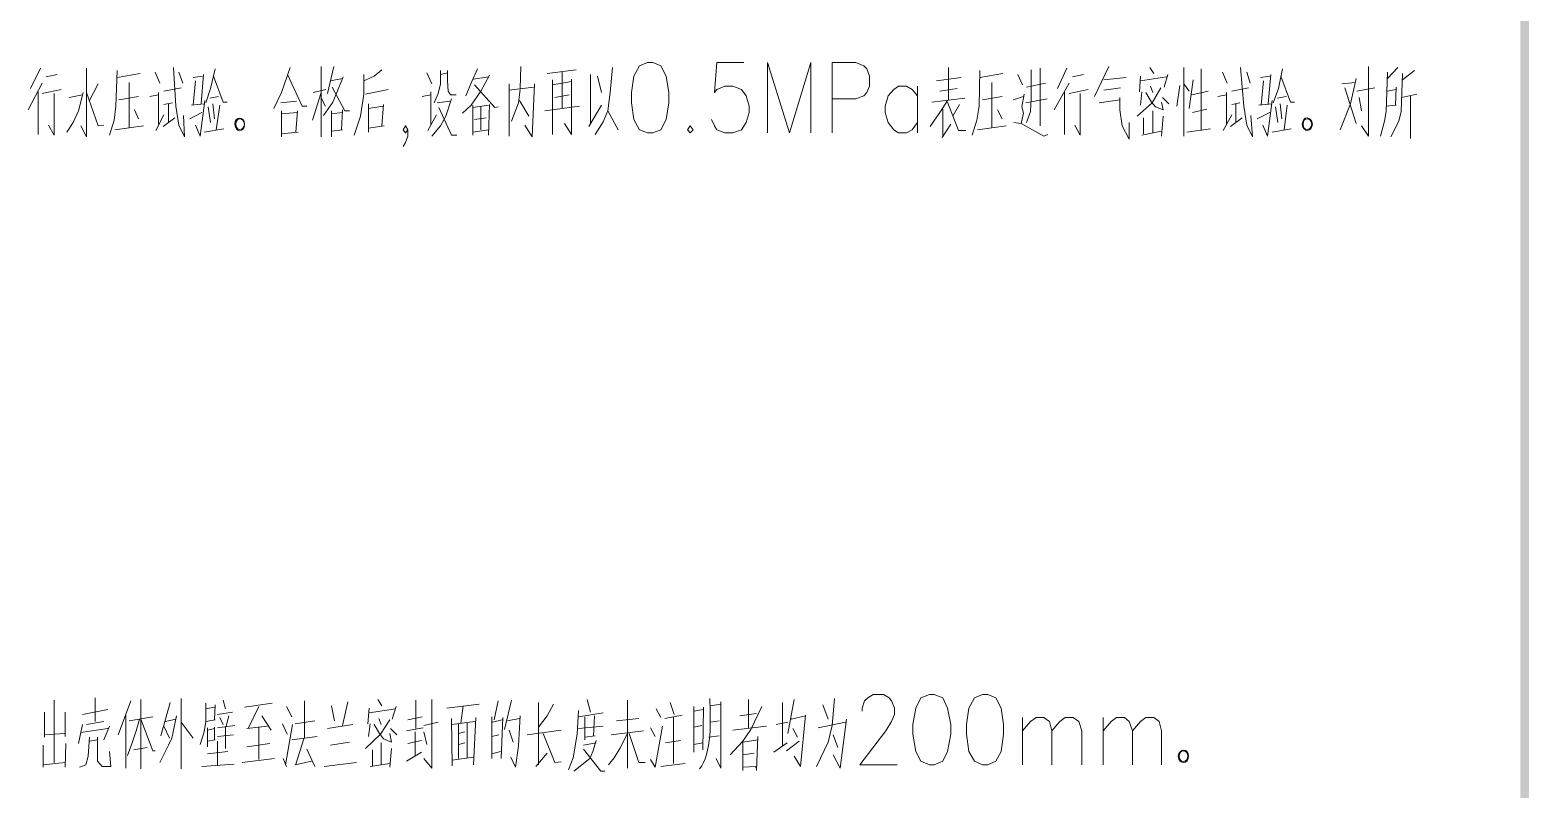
# Model space of a CAD drawing. Header units: millimetres. Extents: x 0 to 1648, y 27 to 2331.
# Drawn here: x 1306 to 1647.5, y 1807.2 to 1980.1 of the extents above; entities that cross this region are included whole.
import ezdxf

# ---------------------------------------------------------------- set-up
doc = ezdxf.new("R2010")
doc.units = ezdxf.units.MM
doc.layers.add('1', color=7, linetype='Continuous')

msp = doc.modelspace()

# ---------------------------------------------------------------- hatches: boundary and pattern name
h = msp.add_hatch(color=0)
h.dxf.hatch_style = 2
h.paths.add_polyline_path([(1647.54, 2331.231732), (1645.56, 2329.431732), (1647.54, 27.231732)])
h = msp.add_hatch(color=0)
h.dxf.hatch_style = 2
h.paths.add_polyline_path([(1645.56, 2329.431732), (1647.54, 27.231732), (1645.56, 29.031732)])

# ---------------------------------------------------------------- linework, layer by layer
at = {"layer": '1', "color": 0, "lineweight": 5}
for points in [[(1308.42, 1971.411732), (1306.08, 1966.731732)], [(1318.86, 1971.411732), (1318.86, 1955.751732), (1317.6, 1958.271732)], [(1325.88, 1970.871732), (1325.52, 1962.771732), (1325.16, 1959.531732), (1324.08, 1956.111732)], [(1338.66, 1971.591732), (1339.2, 1962.771732), (1339.92, 1958.451732), (1341.18, 1955.751732), (1341, 1960.611732)], [(1348.2, 1971.231732), (1347.12, 1966.731732), (1346.04, 1963.491732)], [(1365.3, 1971.591732), (1363.32, 1965.831732)], [(1372.32, 1971.771732), (1372.32, 1955.931732)], [(1372.32, 1971.231732), (1372.32, 1955.751732)], [(1375.2, 1971.771732), (1373.76, 1965.651732)], [(1386.18, 1971.051732), (1384.38, 1969.611732), (1382.04, 1968.531732)], [(1399.5, 1970.871732), (1399.5, 1967.631732)], [(1401.12, 1970.871732), (1401.12, 1968.531732), (1401.3, 1966.191732), (1401.84, 1965.291732), (1403.1, 1965.291732)], [(1407.96, 1971.231732), (1406.7, 1968.351732)], [(1417.86, 1971.771732), (1417.68, 1966.731732)], [(1423.8, 1970.151732), (1430.46, 1971.051732)], [(1438.74, 1971.591732), (1438.2, 1965.831732), (1437.66, 1961.691732), (1440, 1957.371732)], [(1446.66, 1972.671732), (1444.86, 1971.951732), (1443.6, 1969.611732), (1443.06, 1965.831732), (1443.06, 1963.491732), (1443.6, 1959.711732), (1444.86, 1957.371732), (1446.66, 1956.651732), (1447.92, 1956.651732), (1449.72, 1957.371732), (1450.98, 1959.711732), (1451.52, 1963.491732), (1451.52, 1965.831732), (1450.98, 1969.611732), (1449.72, 1971.951732), (1447.92, 1972.671732), (1446.66, 1972.671732)], [(1468.62, 1972.671732), (1462.5, 1972.671732), (1461.96, 1965.831732), (1462.5, 1966.551732), (1464.3, 1967.271732), (1466.1, 1967.271732), (1468.08, 1966.551732), (1469.16, 1965.111732), (1469.88, 1962.771732), (1469.88, 1961.331732), (1469.16, 1958.991732), (1468.08, 1957.371732), (1466.1, 1956.651732), (1464.3, 1956.651732), (1462.5, 1957.371732), (1461.96, 1958.271732), (1461.24, 1959.711732)], [(1474.02, 1956.651732), (1474.02, 1972.671732), (1479.06, 1956.651732), (1483.92, 1972.671732), (1483.92, 1956.651732)], [(1488.78, 1956.651732), (1488.78, 1972.671732), (1494.18, 1972.671732), (1495.98, 1971.951732), (1496.7, 1971.231732), (1497.24, 1969.611732), (1497.24, 1967.271732), (1496.7, 1965.831732), (1495.98, 1965.111732), (1494.18, 1964.391732), (1488.78, 1964.391732)], [(1515.24, 1971.591732), (1515.24, 1964.211732)], [(1522.44, 1970.871732), (1522.26, 1962.771732), (1521.72, 1959.531732), (1520.64, 1956.111732)], [(1534.14, 1971.051732), (1534.14, 1964.571732), (1533.96, 1961.511732), (1533.06, 1958.991732)], [(1536.12, 1958.271732), (1536.12, 1971.411732)], [(1542.24, 1971.411732), (1540.08, 1966.731732)], [(1551.78, 1971.771732), (1548.54, 1964.931732)], [(1561.14, 1971.591732), (1562.04, 1970.151732)], [(1568.88, 1971.591732), (1568.88, 1955.931732)], [(1572.84, 1957.191732), (1572.84, 1971.231732)], [(1581.84, 1971.591732), (1582.56, 1962.771732), (1583.28, 1958.451732), (1584.54, 1955.751732), (1584.18, 1960.611732)], [(1591.38, 1971.231732), (1590.48, 1966.731732), (1589.22, 1963.491732)], [(1611, 1971.771732), (1611, 1955.931732), (1609.38, 1958.271732)], [(1617.66, 1971.591732), (1615.32, 1969.071732)], [(1621.44, 1970.871732), (1618.74, 1968.711732)], [(1305.54, 1961.871732), (1308.78, 1967.991732)], [(1309.68, 1969.431732), (1312.2, 1969.971732)], [(1321.56, 1967.811732), (1319.58, 1964.031732)], [(1325.88, 1969.251732), (1331.1, 1970.151732)], [(1328.58, 1957.911732), (1328.58, 1968.171732)], [(1334.52, 1970.511732), (1335.6, 1967.991732)], [(1339.92, 1970.511732), (1340.82, 1967.991732)], [(1343.16, 1969.251732), (1345.32, 1969.611732)], [(1343.7, 1968.531732), (1343.16, 1962.951732)], [(1344.96, 1963.311732), (1345.5, 1969.971732)], [(1347.84, 1969.611732), (1350, 1963.671732), (1350.9, 1963.671732)], [(1364.76, 1969.791732), (1368, 1962.771732)], [(1377.36, 1969.431732), (1375.74, 1965.471732), (1375.02, 1963.671732), (1372.86, 1960.611732)], [(1374.48, 1968.531732), (1377.18, 1969.071732)], [(1382.04, 1969.971732), (1382.04, 1965.471732), (1381.32, 1960.431732), (1379.88, 1956.111732)], [(1396.44, 1970.331732), (1397.52, 1967.811732)], [(1399.5, 1967.811732), (1398.96, 1965.651732), (1398.06, 1963.491732)], [(1399.5, 1969.971732), (1401.12, 1970.331732)], [(1410.66, 1969.791732), (1408.68, 1966.191732), (1406.52, 1962.951732), (1404.54, 1961.151732)], [(1406.7, 1968.351732), (1405.26, 1965.111732)], [(1407.06, 1968.891732), (1410.48, 1969.431732)], [(1407.24, 1967.631732), (1411.92, 1962.411732), (1412.64, 1962.591732)], [(1415.16, 1967.811732), (1415.16, 1955.931732)], [(1420.92, 1967.811732), (1420.38, 1955.751732), (1418.76, 1958.451732)], [(1425.06, 1956.291732), (1425.06, 1968.711732)], [(1425.06, 1967.631732), (1429.38, 1968.351732)], [(1427.22, 1970.511732), (1427.22, 1962.231732)], [(1429.38, 1968.891732), (1429.38, 1956.291732), (1427.76, 1958.811732)], [(1433.7, 1969.971732), (1433.7, 1958.631732)], [(1435.32, 1969.611732), (1436.22, 1965.831732)], [(1512.54, 1968.531732), (1518.12, 1969.251732)], [(1522.44, 1969.251732), (1527.66, 1970.151732)], [(1525.14, 1957.911732), (1525.14, 1968.171732)], [(1531.08, 1969.971732), (1532.16, 1967.631732)], [(1533.06, 1967.091732), (1537.38, 1967.991732)], [(1539.36, 1961.871732), (1542.78, 1967.991732)], [(1543.5, 1969.431732), (1546.02, 1969.971732)], [(1550.7, 1968.711732), (1555.74, 1969.251732)], [(1558.98, 1969.611732), (1558.8, 1966.011732)], [(1558.98, 1968.531732), (1564.92, 1969.431732)], [(1565.28, 1969.971732), (1564.38, 1967.091732)], [(1567.98, 1967.451732), (1567.26, 1962.771732)], [(1570.14, 1966.191732), (1568.88, 1967.811732)], [(1571.04, 1968.711732), (1570.14, 1962.231732)], [(1577.7, 1970.511732), (1578.78, 1967.991732)], [(1583.28, 1970.511732), (1584, 1967.991732)], [(1586.34, 1969.251732), (1588.5, 1969.611732)], [(1587.06, 1968.531732), (1586.52, 1962.951732)], [(1588.14, 1963.311732), (1588.68, 1969.971732)], [(1591.02, 1969.611732), (1593.18, 1963.671732), (1594.08, 1963.671732)], [(1608.12, 1969.071732), (1606.86, 1963.311732), (1604.52, 1957.371732)], [(1604.88, 1967.811732), (1607.94, 1968.171732)], [(1615.32, 1970.511732), (1614.96, 1961.511732), (1614.6, 1959.351732), (1613.7, 1955.931732)], [(1618.74, 1970.151732), (1618.38, 1961.511732), (1617.84, 1959.351732), (1616.04, 1955.751732)], [(1307.88, 1966.011732), (1307.88, 1956.291732)], [(1308.78, 1965.651732), (1313.1, 1966.551732)], [(1310.22, 1958.451732), (1311.48, 1956.111732), (1311.48, 1965.651732)], [(1318.14, 1965.831732), (1317.06, 1961.691732), (1315.8, 1958.991732), (1314.36, 1956.831732)], [(1314.9, 1964.751732), (1317.96, 1965.291732)], [(1318.86, 1965.831732), (1321.56, 1958.271732), (1322.82, 1958.451732)], [(1326.24, 1964.211732), (1330.74, 1964.931732)], [(1335.24, 1965.291732), (1333.26, 1964.931732)], [(1335.24, 1958.631732), (1335.24, 1965.831732)], [(1336.5, 1966.191732), (1340.46, 1966.911732)], [(1345.86, 1964.031732), (1344.78, 1955.931732), (1343.7, 1958.451732)], [(1346.94, 1964.571732), (1348.92, 1964.931732)], [(1363.32, 1965.831732), (1361.52, 1962.231732)], [(1372.32, 1965.831732), (1370.34, 1959.531732)], [(1370.52, 1965.831732), (1373.4, 1966.551732)], [(1372.32, 1964.751732), (1373.22, 1962.771732)], [(1374.84, 1967.091732), (1377.72, 1961.691732)], [(1382.4, 1965.471732), (1387.62, 1966.551732)], [(1397.34, 1965.291732), (1395.36, 1964.931732)], [(1397.34, 1958.631732), (1397.34, 1966.011732)], [(1402.02, 1964.391732), (1400.76, 1960.431732)], [(1415.16, 1966.371732), (1420.74, 1967.091732)], [(1417.68, 1966.551732), (1417.32, 1963.491732), (1415.7, 1959.351732)], [(1417.5, 1964.031732), (1419.66, 1960.431732)], [(1425.6, 1964.751732), (1428.84, 1965.291732)], [(1508.22, 1965.111732), (1506.96, 1966.551732), (1505.7, 1967.271732), (1503.9, 1967.271732), (1502.82, 1966.551732), (1501.56, 1965.111732), (1500.84, 1962.771732), (1500.84, 1961.331732), (1501.56, 1958.991732), (1502.82, 1957.371732), (1503.9, 1956.651732), (1505.7, 1956.651732), (1506.96, 1957.371732), (1508.22, 1958.991732)], [(1508.22, 1967.271732), (1508.22, 1956.651732)], [(1515.06, 1964.031732), (1513.44, 1961.511732), (1511.1, 1958.091732)], [(1519.02, 1964.571732), (1511.46, 1963.671732)], [(1513.26, 1966.191732), (1517.22, 1966.731732)], [(1522.98, 1964.211732), (1527.48, 1964.931732)], [(1530, 1964.211732), (1532.34, 1964.931732)], [(1532.52, 1965.471732), (1531.98, 1962.591732), (1532.34, 1961.151732), (1531.8, 1958.811732), (1530.18, 1958.991732)], [(1532.88, 1963.491732), (1537.74, 1964.391732)], [(1541.7, 1966.011732), (1541.7, 1956.291732)], [(1542.78, 1965.651732), (1547.1, 1966.551732)], [(1544.04, 1958.451732), (1545.3, 1956.111732), (1545.3, 1965.651732)], [(1549.62, 1963.491732), (1554.3, 1964.211732)], [(1550.7, 1966.371732), (1554.48, 1966.911732)], [(1554.3, 1964.751732), (1554.3, 1961.871732), (1554.84, 1958.271732), (1556.46, 1955.211732), (1556.46, 1958.991732)], [(1563.66, 1966.911732), (1561.68, 1963.491732), (1558.26, 1960.431732)], [(1559.34, 1966.011732), (1558.98, 1962.951732)], [(1560.24, 1965.831732), (1561.5, 1963.671732)], [(1561.32, 1967.271732), (1561.86, 1965.831732)], [(1565.46, 1963.311732), (1564.02, 1964.751732)], [(1570.68, 1965.291732), (1574.46, 1966.191732)], [(1578.6, 1965.291732), (1576.62, 1964.931732)], [(1578.6, 1958.631732), (1578.6, 1965.831732)], [(1579.86, 1966.191732), (1583.64, 1966.911732)], [(1589.04, 1964.031732), (1587.96, 1955.931732), (1586.88, 1958.451732)], [(1590.12, 1964.571732), (1592.28, 1964.931732)], [(1605.6, 1966.911732), (1608.12, 1958.811732)], [(1608.3, 1966.191732), (1612.44, 1966.911732)], [(1608.84, 1964.751732), (1609.38, 1961.691732)], [(1615.14, 1966.191732), (1617.3, 1966.551732)], [(1617.3, 1967.091732), (1617.12, 1962.951732)], [(1618.56, 1964.751732), (1621.98, 1965.471732)], [(1620.54, 1965.111732), (1620.54, 1955.391732)], [(1329.84, 1961.871732), (1330.74, 1959.891732)], [(1336.5, 1960.791732), (1334.7, 1957.191732)], [(1336.5, 1963.131732), (1338.48, 1963.491732)], [(1337.58, 1963.311732), (1337.58, 1958.991732)], [(1342.44, 1959.891732), (1345.14, 1961.331732)], [(1342.8, 1962.951732), (1345.68, 1963.311732)], [(1346.58, 1962.591732), (1347.12, 1958.991732)], [(1347.66, 1963.311732), (1348.02, 1959.891732)], [(1349.28, 1962.951732), (1348.38, 1957.371732)], [(1363.14, 1963.491732), (1366.74, 1963.851732)], [(1363.32, 1961.691732), (1363.32, 1955.751732)], [(1363.32, 1960.971732), (1366.92, 1961.331732)], [(1366.92, 1961.691732), (1366.56, 1956.831732)], [(1368, 1962.771732), (1369.08, 1962.771732)], [(1374.66, 1961.691732), (1374.66, 1955.751732)], [(1374.66, 1960.971732), (1377.18, 1961.331732)], [(1377.18, 1961.871732), (1377, 1957.371732)], [(1377.72, 1961.691732), (1378.8, 1961.691732)], [(1383.12, 1963.311732), (1383.12, 1956.831732)], [(1383.12, 1962.231732), (1386.36, 1962.771732)], [(1386.54, 1963.131732), (1386.18, 1958.271732)], [(1398.6, 1960.791732), (1396.62, 1957.191732)], [(1398.78, 1963.491732), (1401.66, 1963.851732)], [(1399.14, 1962.411732), (1402.02, 1956.111732), (1403.28, 1956.111732)], [(1406.88, 1962.411732), (1410.48, 1962.951732)], [(1406.88, 1962.951732), (1406.88, 1956.111732)], [(1408.68, 1962.591732), (1408.68, 1957.371732)], [(1410.66, 1963.131732), (1410.48, 1956.111732)], [(1431.18, 1962.771732), (1423.26, 1961.691732)], [(1433.34, 1958.091732), (1436.22, 1962.951732)], [(1437.66, 1961.691732), (1436.58, 1959.171732), (1434.78, 1956.291732)], [(1513.98, 1962.051732), (1513.98, 1955.931732)], [(1515.06, 1963.671732), (1517.58, 1957.191732), (1519.2, 1957.191732)], [(1517.76, 1963.131732), (1516.32, 1960.611732)], [(1526.4, 1961.871732), (1527.48, 1959.891732)], [(1561.5, 1963.671732), (1562.4, 1962.591732), (1564.2, 1961.871732), (1563.84, 1963.671732)], [(1561.86, 1961.691732), (1561.86, 1956.651732)], [(1574.1, 1962.051732), (1570.86, 1961.331732)], [(1579.86, 1960.791732), (1577.88, 1957.191732)], [(1579.86, 1963.131732), (1581.66, 1963.491732)], [(1580.76, 1963.311732), (1580.76, 1958.991732)], [(1585.62, 1959.891732), (1588.5, 1961.331732)], [(1585.98, 1962.951732), (1589.04, 1963.311732)], [(1589.76, 1962.591732), (1590.3, 1958.991732)], [(1590.84, 1963.311732), (1591.2, 1959.891732)], [(1592.46, 1962.951732), (1591.74, 1957.371732)], [(1614.96, 1962.771732), (1617.3, 1962.951732)], [(1325.34, 1957.371732), (1331.82, 1958.271732)], [(1336.32, 1958.091732), (1339.02, 1960.071732)], [(1345.68, 1956.831732), (1350.18, 1957.551732)], [(1374.66, 1957.011732), (1377.18, 1957.371732)], [(1383.12, 1957.731732), (1386.72, 1958.271732)], [(1392.12, 1957.371732), (1391.58, 1956.651732), (1391.04, 1957.371732), (1391.58, 1958.271732), (1392.12, 1957.371732), (1392.12, 1955.931732), (1391.58, 1954.491732), (1391.04, 1953.591732)], [(1397.52, 1955.931732), (1399.5, 1958.271732), (1400.76, 1960.431732)], [(1410.48, 1957.371732), (1406.88, 1956.831732)], [(1407.24, 1959.711732), (1409.94, 1960.071732)], [(1456.38, 1958.271732), (1455.84, 1957.371732), (1456.38, 1956.651732), (1457.1, 1957.371732), (1456.38, 1958.271732)], [(1513.8, 1955.571732), (1515.78, 1958.631732)], [(1521.9, 1957.371732), (1528.38, 1958.271732)], [(1531.8, 1958.811732), (1537.02, 1955.931732)], [(1559.7, 1960.071732), (1559.7, 1956.471732)], [(1564.2, 1960.431732), (1563.84, 1955.931732)], [(1569.6, 1956.831732), (1575, 1957.551732)], [(1579.5, 1958.091732), (1582.2, 1960.071732)], [(1589.04, 1956.831732), (1593.36, 1957.551732)], [(1363.32, 1956.471732), (1367.1, 1956.831732)], [(1363.32, 1956.831732), (1363.32, 1956.471732)], [(1537.02, 1955.931732), (1537.92, 1956.291732)], [(1559.34, 1956.111732), (1563.84, 1957.011732)], [(1311.48, 1827.411732), (1311.48, 1813.191732)], [(1320.84, 1827.951732), (1320.84, 1822.551732)], [(1331.28, 1827.591732), (1331.28, 1811.751732)], [(1340.46, 1827.771732), (1340.46, 1811.751732)], [(1350, 1827.411732), (1350.54, 1825.431732)], [(1385.28, 1827.591732), (1386.18, 1826.151732)], [(1393.92, 1827.411732), (1393.92, 1820.931732)], [(1395.72, 1814.091732), (1397.52, 1811.931732), (1397.52, 1827.591732)], [(1415.7, 1827.411732), (1414.08, 1820.751732)], [(1432.98, 1827.591732), (1433.7, 1824.711732)], [(1442.16, 1811.931732), (1442.16, 1827.411732)], [(1469.7, 1827.591732), (1469.7, 1821.111732)], [(1480.14, 1827.591732), (1478.7, 1819.851732)], [(1488.78, 1821.651732), (1489.32, 1827.771732)], [(1495.62, 1824.891732), (1495.62, 1825.611732), (1496.16, 1827.231732), (1496.88, 1827.951732), (1498.14, 1828.671732), (1500.48, 1828.671732), (1501.74, 1827.951732), (1502.28, 1827.231732), (1503, 1825.611732), (1503, 1824.171732), (1502.28, 1822.551732), (1501.02, 1820.391732), (1495.08, 1812.651732), (1503.54, 1812.651732)], [(1510.92, 1828.671732), (1508.94, 1827.951732), (1507.86, 1825.611732), (1507.14, 1821.831732), (1507.14, 1819.671732), (1507.86, 1815.711732), (1508.94, 1813.551732), (1510.92, 1812.651732), (1512, 1812.651732), (1513.98, 1813.551732), (1515.06, 1815.711732), (1515.78, 1819.671732), (1515.78, 1821.831732), (1515.06, 1825.611732), (1513.98, 1827.951732), (1512, 1828.671732), (1510.92, 1828.671732)], [(1522.98, 1828.671732), (1521.18, 1827.951732), (1519.92, 1825.611732), (1519.38, 1821.831732), (1519.38, 1819.671732), (1519.92, 1815.711732), (1521.18, 1813.551732), (1522.98, 1812.651732), (1524.24, 1812.651732), (1526.04, 1813.551732), (1527.3, 1815.711732), (1527.84, 1819.671732), (1527.84, 1821.831732), (1527.3, 1825.611732), (1526.04, 1827.951732), (1524.24, 1828.671732), (1522.98, 1828.671732)], [(1309.32, 1824.711732), (1309.32, 1818.951732)], [(1314, 1824.711732), (1314, 1819.131732)], [(1317.96, 1824.171732), (1323.72, 1825.251732)], [(1328.94, 1827.231732), (1326.06, 1819.491732)], [(1327.86, 1811.931732), (1327.86, 1823.991732)], [(1337.94, 1826.871732), (1335.78, 1819.311732)], [(1346.04, 1826.691732), (1346.04, 1822.551732), (1345.68, 1820.211732), (1344.78, 1817.331732)], [(1346.04, 1825.431732), (1348.02, 1825.791732)], [(1348.2, 1826.331732), (1348.02, 1822.911732)], [(1348.74, 1824.171732), (1352.16, 1824.711732)], [(1354.86, 1825.791732), (1361.16, 1826.691732)], [(1355.76, 1821.111732), (1358.1, 1825.971732)], [(1364.4, 1825.971732), (1365.66, 1823.631732)], [(1368.54, 1818.771732), (1368.54, 1827.231732)], [(1374.66, 1826.151732), (1375.38, 1822.731732)], [(1378.44, 1827.051732), (1377.18, 1821.651732)], [(1383.3, 1825.611732), (1382.94, 1822.011732)], [(1383.3, 1824.531732), (1389.24, 1825.431732)], [(1389.42, 1825.971732), (1388.52, 1823.091732)], [(1408.32, 1826.511732), (1400.94, 1825.611732)], [(1404.18, 1822.191732), (1404.72, 1826.151732)], [(1412.64, 1827.231732), (1411.74, 1822.911732)], [(1421.82, 1826.871732), (1421.82, 1812.651732)], [(1425.24, 1826.511732), (1423.8, 1823.811732), (1421.82, 1821.291732)], [(1431, 1825.071732), (1430.64, 1819.671732), (1429.74, 1814.271732), (1428.66, 1811.571732)], [(1431, 1823.631732), (1436.58, 1824.531732)], [(1448.64, 1825.431732), (1449.72, 1823.451732)], [(1450.62, 1823.271732), (1454.58, 1823.991732)], [(1451.88, 1826.871732), (1452.78, 1824.171732)], [(1457.28, 1825.971732), (1457.28, 1815.531732)], [(1457.28, 1824.891732), (1459.44, 1825.251732)], [(1459.44, 1825.791732), (1459.26, 1816.071732)], [(1461.06, 1826.151732), (1463.4, 1826.511732)], [(1463.4, 1827.051732), (1463.4, 1811.931732), (1462.32, 1814.091732)], [(1472.76, 1825.971732), (1470.24, 1820.751732), (1468.44, 1818.051732), (1465.56, 1814.991732)], [(1467.72, 1823.811732), (1471.5, 1824.351732)], [(1477.44, 1826.871732), (1477.44, 1816.971732)], [(1482.66, 1823.991732), (1481.58, 1812.291732), (1480.14, 1814.631732)], [(1486.62, 1826.331732), (1487.88, 1823.091732)], [(1317.96, 1821.831732), (1317.06, 1817.511732)], [(1317.6, 1820.031732), (1323.72, 1820.931732)], [(1318.86, 1821.831732), (1322.82, 1822.551732)], [(1324.08, 1821.471732), (1322.82, 1818.411732)], [(1330.92, 1823.091732), (1330.2, 1820.391732), (1329.3, 1817.691732), (1328.22, 1814.811732)], [(1328.58, 1822.731732), (1333.98, 1823.631732)], [(1331.28, 1823.091732), (1333.98, 1815.891732), (1334.52, 1815.891732)], [(1339.38, 1823.811732), (1338.3, 1818.771732), (1337.58, 1817.151732), (1335.6, 1813.191732)], [(1336.5, 1821.471732), (1337.76, 1818.771732)], [(1336.86, 1822.551732), (1339.2, 1823.091732)], [(1340.46, 1822.371732), (1343.16, 1818.771732)], [(1346.04, 1822.551732), (1348.2, 1822.911732)], [(1346.4, 1821.111732), (1346.4, 1816.791732)], [(1346.4, 1820.571732), (1348.02, 1820.931732)], [(1348.02, 1821.291732), (1348.02, 1818.411732)], [(1348.74, 1821.111732), (1352.7, 1821.651732)], [(1349.28, 1823.451732), (1350, 1821.831732)], [(1350.54, 1821.291732), (1350.54, 1816.431732)], [(1351.26, 1823.811732), (1350.72, 1821.471732)], [(1355.4, 1820.931732), (1360.08, 1821.471732)], [(1358.1, 1813.911732), (1358.1, 1821.291732)], [(1358.82, 1823.811732), (1360.98, 1820.571732)], [(1363.5, 1822.011732), (1364.58, 1819.671732)], [(1364.22, 1812.651732), (1365.84, 1821.831732)], [(1366.38, 1822.011732), (1370.88, 1822.731732)], [(1379.52, 1821.831732), (1373.76, 1820.931732)], [(1387.98, 1822.911732), (1385.82, 1819.671732), (1382.4, 1816.431732)], [(1383.48, 1822.011732), (1383.12, 1819.131732)], [(1384.38, 1821.831732), (1385.64, 1819.851732)], [(1385.46, 1823.271732), (1386, 1821.831732)], [(1389.6, 1819.491732), (1388.16, 1820.931732)], [(1391.76, 1820.391732), (1395.54, 1821.111732)], [(1395.36, 1823.631732), (1392.12, 1822.911732)], [(1398.96, 1822.371732), (1395.72, 1821.651732)], [(1402.02, 1823.271732), (1402.2, 1812.471732)], [(1407.42, 1822.551732), (1402.02, 1821.831732)], [(1403.64, 1822.011732), (1403.64, 1814.091732)], [(1405.62, 1822.191732), (1405.62, 1814.271732)], [(1407.06, 1812.651732), (1407.6, 1823.451732)], [(1411.2, 1823.631732), (1411.2, 1814.091732)], [(1413.54, 1822.911732), (1411.38, 1822.371732)], [(1413.36, 1814.091732), (1413.72, 1823.451732)], [(1414.8, 1822.731732), (1417.5, 1823.271732)], [(1415.16, 1820.571732), (1416.06, 1817.871732)], [(1416.6, 1812.111732), (1417.32, 1816.971732), (1417.68, 1823.811732)], [(1419.3, 1819.491732), (1427.04, 1820.571732)], [(1431, 1820.931732), (1436.58, 1821.471732)], [(1432.44, 1823.631732), (1432.44, 1818.411732)], [(1434.42, 1819.311732), (1434.6, 1823.811732)], [(1439.64, 1822.731732), (1444.68, 1823.271732)], [(1447.38, 1813.911732), (1448.46, 1812.111732), (1450.08, 1821.471732)], [(1447.38, 1821.111732), (1448.46, 1819.131732)], [(1452.6, 1823.631732), (1452.6, 1813.011732)], [(1457.28, 1821.291732), (1459.08, 1821.651732)], [(1461.06, 1822.371732), (1463.04, 1822.731732)], [(1466.1, 1820.571732), (1473.84, 1821.471732)], [(1476, 1821.831732), (1478.7, 1822.371732)], [(1479.42, 1823.271732), (1479.42, 1823.091732), (1482.66, 1823.811732)], [(1479.78, 1820.931732), (1480.86, 1818.951732)], [(1485.54, 1821.111732), (1491.84, 1822.371732)], [(1488.78, 1821.651732), (1487.88, 1817.871732)], [(1492.02, 1823.091732), (1490.58, 1811.931732), (1488.96, 1814.991732)], [(1532.16, 1823.451732), (1532.16, 1812.651732)], [(1532.16, 1820.391732), (1533.96, 1822.551732), (1535.22, 1823.451732), (1537.02, 1823.451732), (1538.28, 1822.551732), (1538.82, 1820.391732), (1538.82, 1812.651732)], [(1538.82, 1820.391732), (1540.62, 1822.551732), (1541.88, 1823.451732), (1543.68, 1823.451732), (1544.94, 1822.551732), (1545.66, 1820.391732), (1545.66, 1812.651732)], [(1550.52, 1823.451732), (1550.52, 1812.651732)], [(1550.52, 1820.391732), (1552.32, 1822.551732), (1553.58, 1823.451732), (1555.38, 1823.451732), (1556.46, 1822.551732), (1557.18, 1820.391732), (1557.18, 1812.651732)], [(1557.18, 1820.391732), (1558.98, 1822.551732), (1560.24, 1823.451732), (1562.04, 1823.451732), (1563.3, 1822.551732), (1563.84, 1820.391732), (1563.84, 1812.651732)], [(1308.96, 1812.111732), (1308.96, 1817.151732)], [(1309.32, 1819.491732), (1313.82, 1819.851732)], [(1314.18, 1817.511732), (1314, 1812.111732)], [(1319.58, 1818.951732), (1319.22, 1814.631732), (1318.68, 1812.651732), (1317.24, 1812.111732)], [(1319.58, 1818.051732), (1321.38, 1818.411732)], [(1321.38, 1818.951732), (1321.38, 1813.551732), (1322.46, 1812.291732)], [(1346.4, 1818.051732), (1348.2, 1818.411732)], [(1348.74, 1819.131732), (1352.34, 1819.491732)], [(1348.74, 1818.051732), (1348.74, 1812.471732)], [(1360.62, 1817.511732), (1355.4, 1816.791732)], [(1365.66, 1818.411732), (1371.42, 1819.131732)], [(1366.56, 1812.831732), (1368.36, 1818.591732)], [(1374.48, 1817.151732), (1378.8, 1817.871732)], [(1385.64, 1819.851732), (1386.54, 1818.591732), (1388.34, 1817.871732), (1387.98, 1819.851732)], [(1386, 1817.691732), (1386, 1812.651732)], [(1395.18, 1818.231732), (1392.12, 1817.511732)], [(1393.74, 1814.811732), (1393.74, 1820.211732)], [(1395.72, 1820.211732), (1396.44, 1817.331732)], [(1405.08, 1820.211732), (1403.64, 1819.851732)], [(1403.64, 1817.331732), (1405.08, 1817.691732)], [(1411.2, 1819.131732), (1412.82, 1819.491732)], [(1422.9, 1819.851732), (1425.6, 1813.191732), (1427.04, 1813.371732)], [(1429.92, 1811.211732), (1433.52, 1814.091732), (1434.24, 1815.711732), (1434.96, 1818.231732)], [(1432.08, 1817.151732), (1434.96, 1817.691732)], [(1432.44, 1818.951732), (1434.78, 1819.311732)], [(1442.16, 1819.851732), (1440.36, 1816.431732), (1439.1, 1814.271732), (1437.84, 1812.651732)], [(1438.38, 1819.491732), (1445.76, 1820.391732)], [(1442.52, 1819.851732), (1444.68, 1813.191732), (1446.12, 1813.191732)], [(1450.8, 1817.691732), (1454.22, 1818.231732)], [(1457.28, 1817.331732), (1459.26, 1817.691732)], [(1460.7, 1818.951732), (1463.04, 1819.311732)], [(1471.86, 1818.411732), (1468.44, 1817.871732)], [(1468.44, 1811.391732), (1468.44, 1818.231732)], [(1471.86, 1819.131732), (1471.5, 1811.391732)], [(1475.46, 1815.531732), (1478.52, 1817.691732)], [(1478.34, 1815.891732), (1481.22, 1818.051732)], [(1485.18, 1812.291732), (1487.88, 1817.871732)], [(1488.96, 1819.491732), (1490.04, 1816.611732)], [(1322.46, 1812.291732), (1324.44, 1812.291732), (1324.08, 1815.711732)], [(1329.66, 1816.071732), (1332.72, 1816.611732)], [(1346.4, 1815.171732), (1351.08, 1815.711732)], [(1354.32, 1813.191732), (1361.7, 1814.091732)], [(1363.68, 1814.091732), (1364.4, 1812.291732)], [(1369.08, 1816.251732), (1370.88, 1812.291732)], [(1384.02, 1816.071732), (1384.02, 1812.471732)], [(1388.34, 1816.431732), (1387.98, 1812.111732)], [(1391.76, 1813.551732), (1395.18, 1815.531732)], [(1402.2, 1813.731732), (1407.06, 1814.451732)], [(1411.2, 1815.171732), (1413.18, 1815.711732)], [(1416.6, 1812.111732), (1415.52, 1814.451732)], [(1423.8, 1815.351732), (1421.28, 1812.291732)], [(1432.08, 1816.251732), (1436.04, 1811.211732), (1436.94, 1811.211732)], [(1468.44, 1814.991732), (1470.96, 1815.351732)], [(1308.96, 1812.651732), (1314, 1813.191732)], [(1345.14, 1812.291732), (1352.52, 1812.831732)], [(1366.38, 1812.651732), (1370.16, 1813.551732)], [(1373.04, 1812.291732), (1380.42, 1813.191732)], [(1383.48, 1812.291732), (1387.98, 1813.011732)], [(1455.3, 1813.011732), (1449.72, 1812.291732)], [(1471.5, 1811.751732), (1471.32, 1812.291732), (1468.44, 1812.111732)]]:
    msp.add_lwpolyline(points, dxfattribs=at)
for points in [[(1598.22, 1958.631732), (1598.04, 1960.431732), (1595.88, 1960.611732), (1595.88, 1958.631732), (1596.06, 1956.651732), (1598.04, 1956.831732), (1598.22, 1958.631732)], [(1354.86, 1958.631732), (1355.04, 1960.431732), (1352.52, 1960.431732), (1352.7, 1958.631732), (1352.7, 1956.651732), (1354.86, 1956.651732), (1354.86, 1958.631732)], [(1352.88, 1958.631732), (1352.88, 1957.011732), (1354.68, 1957.011732), (1354.86, 1958.631732), (1354.68, 1960.251732), (1352.88, 1960.251732), (1352.88, 1958.631732)], [(1596.06, 1958.631732), (1596.06, 1957.011732), (1597.86, 1957.011732), (1598.04, 1958.631732), (1597.86, 1960.251732), (1596.06, 1960.251732), (1596.06, 1958.631732)], [(1569.96, 1814.631732), (1569.96, 1816.611732), (1567.8, 1816.431732), (1567.62, 1814.631732), (1567.8, 1812.651732), (1569.96, 1812.831732), (1569.96, 1814.631732)], [(1567.8, 1814.631732), (1567.8, 1813.011732), (1569.78, 1813.011732), (1569.78, 1814.631732), (1569.78, 1816.251732), (1567.8, 1816.251732), (1567.8, 1814.631732)]]:
    msp.add_open_spline(points, degree=3, knots=[0, 0, 0, 0, 1, 1, 1, 2, 2, 2, 2], dxfattribs=at)
msp.add_open_spline([(1460.88, 1827.771732), (1461.06, 1823.451732), (1461.42, 1814.991732), (1458.54, 1811.751732)], degree=3, dxfattribs=at)

doc.saveas('drawing.dxf')
